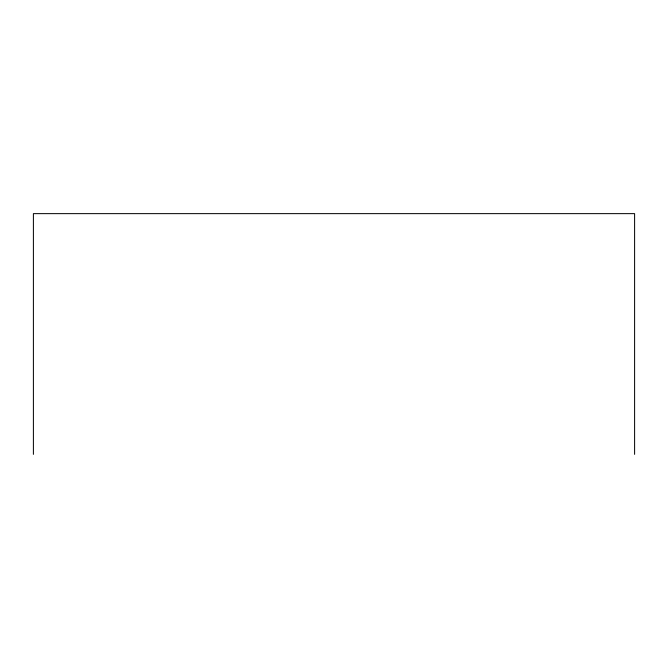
<?xml version="1.0" encoding="UTF-8"?>
<svg xmlns="http://www.w3.org/2000/svg" width="668" height="668" viewBox="0 0 668 668"><rect width="100%" height="100%" fill="white"/><g stroke="black" fill="none" stroke-linecap="round" stroke-linejoin="round"><path stroke-width="1" d="M634.6 454.365L634.6 213.635L33.4 213.635L33.4 454.365"/></g></svg>
